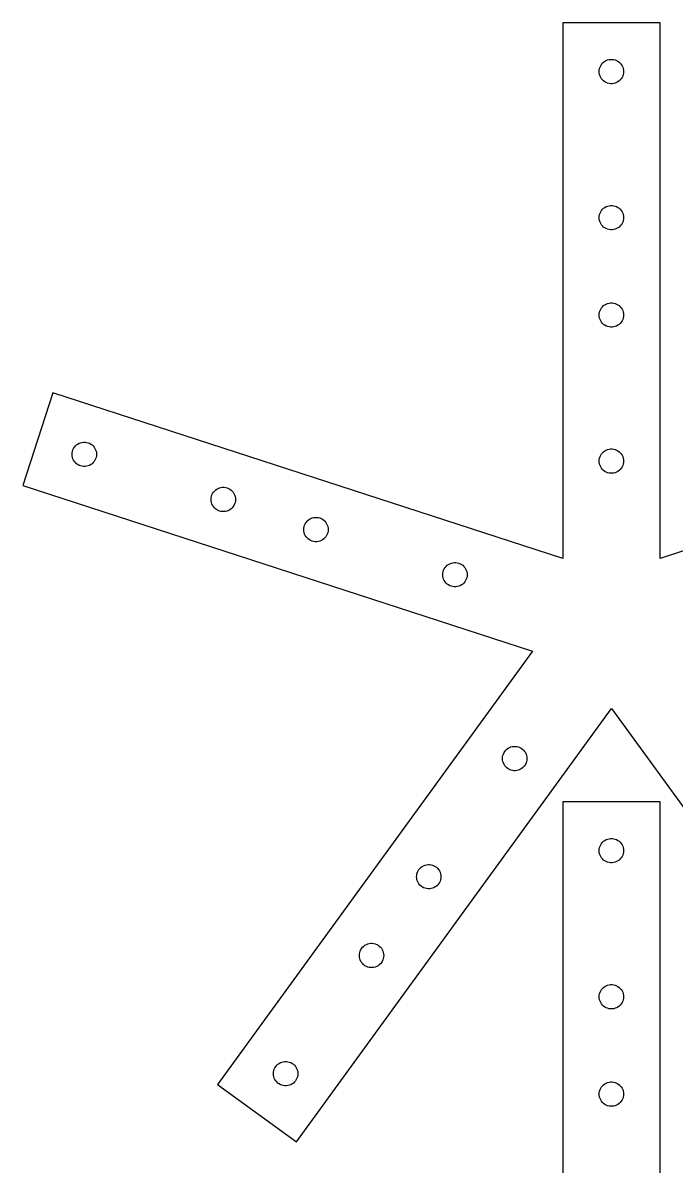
# Model space of a CAD drawing. Header units: metres. Extents: x 19 to 981, y 14 to 964.
# Drawn here: x 19.2 to 153.3, y 729 to 963.8 of the extents above; entities that cross this region are included whole.
import ezdxf

# ---------------------------------------------------------------- set-up
doc = ezdxf.new("R2010")
doc.units = ezdxf.units.M

msp = doc.modelspace()

# ---------------------------------------------------------------- linework, layer by layer
for p, q in [((150, 963.764), (130, 963.764)), ((130, 963.764), (130, 853.764)), ((150, 853.764), (150, 963.764)), ((138.178, 955.475), (138.406, 955.69)), ((138.406, 955.69), (138.66, 955.875)), ((138.66, 955.875), (138.936, 956.026)), ((138.936, 956.026), (139.227, 956.141)), ((139.227, 956.141), (139.532, 956.22)), ((139.532, 956.22), (139.843, 956.259)), ((139.843, 956.259), (140.157, 956.259)), ((140.157, 956.259), (140.468, 956.22)), ((140.468, 956.22), (140.773, 956.141)), ((140.773, 956.141), (141.064, 956.026)), ((141.064, 956.026), (141.34, 955.875)), ((141.34, 955.875), (141.594, 955.69)), ((141.594, 955.69), (141.822, 955.475)), ((137.5, 953.764), (137.52, 954.077)), ((137.52, 953.45), (137.5, 953.764)), ((137.52, 954.077), (137.579, 954.386)), ((137.579, 953.142), (137.52, 953.45)), ((137.579, 954.386), (137.676, 954.684)), ((137.676, 954.684), (137.809, 954.968)), ((137.809, 954.968), (137.977, 955.233)), ((137.977, 955.233), (138.178, 955.475)), ((141.822, 955.475), (142.023, 955.233)), ((142.023, 955.233), (142.191, 954.968)), ((142.191, 954.968), (142.324, 954.684)), ((142.324, 954.684), (142.421, 954.386)), ((142.421, 954.386), (142.48, 954.077)), ((142.48, 953.45), (142.421, 953.142)), ((142.48, 954.077), (142.5, 953.764)), ((142.5, 953.764), (142.48, 953.45)), ((137.676, 952.844), (137.579, 953.142)), ((137.809, 952.559), (137.676, 952.844)), ((137.977, 952.294), (137.809, 952.559)), ((138.178, 952.052), (137.977, 952.294)), ((138.406, 951.838), (138.178, 952.052)), ((138.66, 951.653), (138.406, 951.838)), ((138.936, 951.502), (138.66, 951.653)), ((139.227, 951.386), (138.936, 951.502)), ((139.532, 951.308), (139.227, 951.386)), ((139.843, 951.269), (139.532, 951.308)), ((140.157, 951.269), (139.843, 951.269)), ((140.468, 951.308), (140.157, 951.269)), ((140.773, 951.386), (140.468, 951.308)), ((141.064, 951.502), (140.773, 951.386)), ((141.34, 951.653), (141.064, 951.502)), ((141.594, 951.838), (141.34, 951.653)), ((141.822, 952.052), (141.594, 951.838)), ((142.023, 952.294), (141.822, 952.052)), ((142.191, 952.559), (142.023, 952.294)), ((142.324, 952.844), (142.191, 952.559)), ((142.421, 953.142), (142.324, 952.844)), ((137.809, 924.968), (137.977, 925.233)), ((137.977, 925.233), (138.178, 925.475)), ((138.178, 925.475), (138.406, 925.69)), ((138.406, 925.69), (138.66, 925.875)), ((138.66, 925.875), (138.936, 926.026)), ((138.936, 926.026), (139.227, 926.141)), ((139.227, 926.141), (139.532, 926.22)), ((139.532, 926.22), (139.843, 926.259)), ((139.843, 926.259), (140.157, 926.259)), ((140.157, 926.259), (140.468, 926.22)), ((140.468, 926.22), (140.773, 926.141)), ((140.773, 926.141), (141.064, 926.026)), ((141.064, 926.026), (141.34, 925.875)), ((141.34, 925.875), (141.594, 925.69)), ((141.594, 925.69), (141.822, 925.475)), ((141.822, 925.475), (142.023, 925.233)), ((142.023, 925.233), (142.191, 924.968)), ((137.5, 923.764), (137.52, 924.077)), ((137.52, 923.45), (137.5, 923.764)), ((137.52, 924.077), (137.579, 924.386)), ((137.579, 923.142), (137.52, 923.45)), ((137.579, 924.386), (137.676, 924.684)), ((137.676, 922.844), (137.579, 923.142)), ((137.676, 924.684), (137.809, 924.968)), ((137.809, 922.559), (137.676, 922.844)), ((142.191, 924.968), (142.324, 924.684)), ((142.324, 922.844), (142.191, 922.559)), ((142.324, 924.684), (142.421, 924.386)), ((142.421, 923.142), (142.324, 922.844)), ((142.421, 924.386), (142.48, 924.077)), ((142.48, 923.45), (142.421, 923.142)), ((142.48, 924.077), (142.5, 923.764)), ((142.5, 923.764), (142.48, 923.45)), ((137.977, 922.294), (137.809, 922.559)), ((138.178, 922.052), (137.977, 922.294)), ((138.406, 921.838), (138.178, 922.052)), ((138.66, 921.653), (138.406, 921.838)), ((138.936, 921.502), (138.66, 921.653)), ((139.227, 921.386), (138.936, 921.502)), ((139.532, 921.308), (139.227, 921.386)), ((139.843, 921.269), (139.532, 921.308)), ((140.157, 921.269), (139.843, 921.269)), ((140.468, 921.308), (140.157, 921.269)), ((140.773, 921.386), (140.468, 921.308)), ((141.064, 921.502), (140.773, 921.386)), ((141.34, 921.653), (141.064, 921.502)), ((141.594, 921.838), (141.34, 921.653)), ((141.822, 922.052), (141.594, 921.838)), ((142.023, 922.294), (141.822, 922.052)), ((142.191, 922.559), (142.023, 922.294)), ((137.5, 903.764), (137.52, 904.077)), ((137.52, 904.077), (137.579, 904.386)), ((137.579, 904.386), (137.676, 904.684)), ((137.676, 904.684), (137.809, 904.968)), ((137.809, 904.968), (137.977, 905.233)), ((137.977, 905.233), (138.178, 905.475)), ((138.178, 905.475), (138.406, 905.69)), ((138.406, 905.69), (138.66, 905.875)), ((138.66, 905.875), (138.936, 906.026)), ((138.936, 906.026), (139.227, 906.141)), ((139.227, 906.141), (139.532, 906.22)), ((139.532, 906.22), (139.843, 906.259)), ((139.843, 906.259), (140.157, 906.259)), ((140.157, 906.259), (140.468, 906.22)), ((140.468, 906.22), (140.773, 906.141)), ((140.773, 906.141), (141.064, 906.026)), ((141.064, 906.026), (141.34, 905.875)), ((141.34, 905.875), (141.594, 905.69)), ((141.594, 905.69), (141.822, 905.475)), ((141.822, 905.475), (142.023, 905.233)), ((142.023, 905.233), (142.191, 904.968)), ((142.191, 904.968), (142.324, 904.684)), ((142.324, 904.684), (142.421, 904.386)), ((142.421, 904.386), (142.48, 904.077)), ((142.48, 904.077), (142.5, 903.764)), ((137.52, 903.45), (137.5, 903.764)), ((137.579, 903.142), (137.52, 903.45)), ((137.676, 902.844), (137.579, 903.142)), ((137.809, 902.559), (137.676, 902.844)), ((137.977, 902.294), (137.809, 902.559)), ((138.178, 902.052), (137.977, 902.294)), ((138.406, 901.838), (138.178, 902.052)), ((138.66, 901.653), (138.406, 901.838)), ((138.936, 901.502), (138.66, 901.653)), ((141.34, 901.653), (141.064, 901.502)), ((141.594, 901.838), (141.34, 901.653)), ((141.822, 902.052), (141.594, 901.838)), ((142.023, 902.294), (141.822, 902.052)), ((142.191, 902.559), (142.023, 902.294)), ((142.324, 902.844), (142.191, 902.559)), ((142.421, 903.142), (142.324, 902.844)), ((142.48, 903.45), (142.421, 903.142)), ((142.5, 903.764), (142.48, 903.45)), ((139.227, 901.386), (138.936, 901.502)), ((139.532, 901.308), (139.227, 901.386)), ((139.843, 901.269), (139.532, 901.308)), ((140.157, 901.269), (139.843, 901.269)), ((140.468, 901.308), (140.157, 901.269)), ((140.773, 901.386), (140.468, 901.308)), ((141.064, 901.502), (140.773, 901.386)), ((25.3838, 887.756), (19.2035, 868.735)), ((130, 853.764), (25.3838, 887.756)), ((254.616, 887.756), (150, 853.764)), ((29.3239, 875.468), (29.3827, 875.777)), ((29.3827, 875.777), (29.4798, 876.075)), ((29.4798, 876.075), (29.6134, 876.359)), ((29.6134, 876.359), (29.7816, 876.624)), ((29.7816, 876.624), (29.9818, 876.866)), ((29.9818, 876.866), (30.2106, 877.081)), ((30.2106, 877.081), (30.4646, 877.266)), ((30.4646, 877.266), (30.7397, 877.417)), ((30.7397, 877.417), (31.0316, 877.533)), ((31.0316, 877.533), (31.3357, 877.611)), ((31.3357, 877.611), (31.6472, 877.65)), ((31.6472, 877.65), (31.9612, 877.65)), ((31.9612, 877.65), (32.2726, 877.611)), ((32.2726, 877.611), (32.5767, 877.533)), ((32.5767, 877.533), (32.8686, 877.417)), ((32.8686, 877.417), (33.1438, 877.266)), ((33.1438, 877.266), (33.3978, 877.081)), ((33.3978, 877.081), (33.6266, 876.866)), ((33.6266, 876.866), (33.8267, 876.624)), ((33.8267, 876.624), (33.995, 876.359)), ((33.995, 876.359), (34.1286, 876.075)), ((34.1286, 876.075), (34.2256, 875.777)), ((34.2256, 875.777), (34.2845, 875.468)), ((138.406, 875.69), (138.66, 875.875)), ((138.66, 875.875), (138.936, 876.026)), ((138.936, 876.026), (139.227, 876.141)), ((139.227, 876.141), (139.532, 876.22)), ((139.532, 876.22), (139.843, 876.259)), ((139.843, 876.259), (140.157, 876.259)), ((140.157, 876.259), (140.468, 876.22)), ((140.468, 876.22), (140.773, 876.141)), ((140.773, 876.141), (141.064, 876.026)), ((141.064, 876.026), (141.34, 875.875)), ((141.34, 875.875), (141.594, 875.69)), ((29.3042, 875.155), (29.3239, 875.468)), ((29.3239, 874.842), (29.3042, 875.155)), ((29.3827, 874.533), (29.3239, 874.842)), ((29.4798, 874.235), (29.3827, 874.533)), ((29.6134, 873.951), (29.4798, 874.235)), ((29.7816, 873.685), (29.6134, 873.951)), ((29.9818, 873.444), (29.7816, 873.685)), ((30.2106, 873.229), (29.9818, 873.444)), ((33.6266, 873.444), (33.3978, 873.229)), ((33.8267, 873.685), (33.6266, 873.444)), ((33.995, 873.951), (33.8267, 873.685)), ((34.1286, 874.235), (33.995, 873.951)), ((34.2257, 874.533), (34.1286, 874.235)), ((34.2845, 874.842), (34.2257, 874.533)), ((34.2845, 875.468), (34.3042, 875.155)), ((34.3042, 875.155), (34.2845, 874.842)), ((137.5, 873.764), (137.52, 874.077)), ((137.52, 873.45), (137.5, 873.764)), ((137.52, 874.077), (137.579, 874.386)), ((137.579, 873.142), (137.52, 873.45)), ((137.579, 874.386), (137.676, 874.684)), ((137.676, 874.684), (137.809, 874.968)), ((137.809, 874.968), (137.977, 875.233)), ((137.977, 875.233), (138.178, 875.475)), ((138.178, 875.475), (138.406, 875.69)), ((141.594, 875.69), (141.822, 875.475)), ((141.822, 875.475), (142.023, 875.233)), ((142.023, 875.233), (142.191, 874.968)), ((142.191, 874.968), (142.324, 874.684)), ((142.324, 874.684), (142.421, 874.386)), ((142.421, 874.386), (142.48, 874.077)), ((142.48, 873.45), (142.421, 873.142)), ((142.48, 874.077), (142.5, 873.764)), ((142.5, 873.764), (142.48, 873.45)), ((30.4646, 873.044), (30.2106, 873.229)), ((30.7397, 872.893), (30.4646, 873.044)), ((31.0316, 872.777), (30.7397, 872.893)), ((31.3357, 872.699), (31.0316, 872.777)), ((31.6472, 872.66), (31.3357, 872.699)), ((31.9612, 872.66), (31.6472, 872.66)), ((32.2726, 872.699), (31.9612, 872.66)), ((32.5767, 872.777), (32.2726, 872.699)), ((32.8686, 872.893), (32.5767, 872.777)), ((33.1438, 873.044), (32.8686, 872.893)), ((33.3978, 873.229), (33.1438, 873.044)), ((137.676, 872.844), (137.579, 873.142)), ((137.809, 872.559), (137.676, 872.844)), ((137.977, 872.294), (137.809, 872.559)), ((138.178, 872.052), (137.977, 872.294)), ((138.406, 871.838), (138.178, 872.052)), ((138.66, 871.653), (138.406, 871.838)), ((138.936, 871.502), (138.66, 871.653)), ((139.227, 871.386), (138.936, 871.502)), ((139.532, 871.308), (139.227, 871.386)), ((139.843, 871.269), (139.532, 871.308)), ((140.157, 871.269), (139.843, 871.269)), ((140.468, 871.308), (140.157, 871.269)), ((140.773, 871.386), (140.468, 871.308)), ((141.064, 871.502), (140.773, 871.386)), ((141.34, 871.653), (141.064, 871.502)), ((141.594, 871.838), (141.34, 871.653)), ((141.822, 872.052), (141.594, 871.838)), ((142.023, 872.294), (141.822, 872.052)), ((142.191, 872.559), (142.023, 872.294)), ((142.324, 872.844), (142.191, 872.559)), ((142.421, 873.142), (142.324, 872.844)), ((19.2035, 868.735), (123.82, 834.743)), ((57.8556, 866.198), (57.9144, 866.506)), ((57.9144, 866.506), (58.0114, 866.805)), ((58.0114, 866.805), (58.1451, 867.089)), ((58.1451, 867.089), (58.3134, 867.354)), ((58.3134, 867.354), (58.5135, 867.596)), ((58.5135, 867.596), (58.7423, 867.811)), ((58.7423, 867.811), (58.9963, 867.995)), ((58.9963, 867.995), (59.2714, 868.146)), ((59.2714, 868.146), (59.5633, 868.262)), ((59.5633, 868.262), (59.8674, 868.34)), ((59.8674, 868.34), (60.1789, 868.379)), ((60.1789, 868.379), (60.4929, 868.379)), ((60.4929, 868.379), (60.8043, 868.34)), ((60.8043, 868.34), (61.1084, 868.262)), ((61.1084, 868.262), (61.4003, 868.146)), ((61.4003, 868.146), (61.6754, 867.995)), ((61.6754, 867.995), (61.9294, 867.811)), ((61.9294, 867.811), (62.1583, 867.596)), ((62.1583, 867.596), (62.3584, 867.354)), ((62.3584, 867.354), (62.5267, 867.089)), ((62.5267, 867.089), (62.6603, 866.805)), ((62.6603, 866.805), (62.7574, 866.506)), ((62.7574, 866.506), (62.8162, 866.198)), ((57.8359, 865.884), (57.8556, 866.198)), ((57.8556, 865.571), (57.8359, 865.884)), ((57.9144, 865.263), (57.8556, 865.571)), ((58.0114, 864.964), (57.9144, 865.263)), ((58.1451, 864.68), (58.0114, 864.964)), ((58.3133, 864.415), (58.1451, 864.68)), ((58.5135, 864.173), (58.3133, 864.415)), ((58.7423, 863.958), (58.5135, 864.173)), ((62.1583, 864.173), (61.9295, 863.958)), ((62.3584, 864.415), (62.1583, 864.173)), ((62.5267, 864.68), (62.3584, 864.415)), ((62.6603, 864.964), (62.5267, 864.68)), ((62.7574, 865.263), (62.6603, 864.964)), ((62.8162, 865.571), (62.7574, 865.263)), ((62.8162, 866.198), (62.8359, 865.884)), ((62.8359, 865.884), (62.8162, 865.571)), ((58.9963, 863.774), (58.7423, 863.958)), ((59.2714, 863.622), (58.9963, 863.774)), ((59.5634, 863.507), (59.2714, 863.622)), ((59.8674, 863.429), (59.5634, 863.507)), ((60.1789, 863.389), (59.8674, 863.429)), ((60.4929, 863.389), (60.1789, 863.389)), ((60.8043, 863.429), (60.4929, 863.389)), ((61.1084, 863.507), (60.8043, 863.429)), ((61.4003, 863.622), (61.1084, 863.507)), ((61.6755, 863.774), (61.4003, 863.622)), ((61.9295, 863.958), (61.6755, 863.774)), ((77.7635, 861.63), (78.0175, 861.815)), ((78.0175, 861.815), (78.2926, 861.966)), ((78.2926, 861.966), (78.5845, 862.082)), ((78.5845, 862.082), (78.8886, 862.16)), ((78.8886, 862.16), (79.2, 862.199)), ((79.2, 862.199), (79.514, 862.199)), ((79.514, 862.199), (79.8255, 862.16)), ((79.8255, 862.16), (80.1296, 862.082)), ((80.1296, 862.082), (80.4215, 861.966)), ((80.4215, 861.966), (80.6966, 861.815)), ((80.6966, 861.815), (80.9506, 861.63)), ((76.857, 859.704), (76.8767, 860.017)), ((76.8767, 859.391), (76.857, 859.704)), ((76.8767, 860.017), (76.9356, 860.326)), ((76.9356, 859.082), (76.8767, 859.391)), ((76.9356, 860.326), (77.0326, 860.624)), ((77.0326, 860.624), (77.1662, 860.908)), ((77.1662, 860.908), (77.3345, 861.174)), ((77.3345, 861.174), (77.5346, 861.415)), ((77.5346, 861.415), (77.7635, 861.63)), ((80.9506, 861.63), (81.1794, 861.415)), ((81.1794, 861.415), (81.3796, 861.174)), ((81.3796, 861.174), (81.5478, 860.908)), ((81.5478, 860.908), (81.6815, 860.624)), ((81.6815, 860.624), (81.7785, 860.326)), ((81.7785, 860.326), (81.8373, 860.017)), ((81.8373, 859.391), (81.7785, 859.082)), ((81.8373, 860.017), (81.857, 859.704)), ((81.857, 859.704), (81.8373, 859.391)), ((77.0326, 858.784), (76.9356, 859.082)), ((77.1663, 858.5), (77.0326, 858.784)), ((77.3345, 858.235), (77.1663, 858.5)), ((77.5346, 857.993), (77.3345, 858.235)), ((77.7635, 857.778), (77.5346, 857.993)), ((78.0174, 857.593), (77.7635, 857.778)), ((78.2926, 857.442), (78.0174, 857.593)), ((78.5845, 857.326), (78.2926, 857.442)), ((78.8886, 857.248), (78.5845, 857.326)), ((79.2, 857.209), (78.8886, 857.248)), ((79.514, 857.209), (79.2, 857.209)), ((79.8255, 857.248), (79.514, 857.209)), ((80.1296, 857.326), (79.8255, 857.248)), ((80.4215, 857.442), (80.1296, 857.326)), ((80.6966, 857.593), (80.4215, 857.442)), ((80.9506, 857.778), (80.6966, 857.593)), ((81.1794, 857.993), (80.9506, 857.778)), ((81.3796, 858.235), (81.1794, 857.993)), ((81.5478, 858.5), (81.3796, 858.235)), ((81.6815, 858.784), (81.5478, 858.5)), ((81.7785, 859.082), (81.6815, 858.784)), ((106.066, 852.145), (106.295, 852.36)), ((106.295, 852.36), (106.549, 852.544)), ((106.549, 852.544), (106.824, 852.696)), ((106.824, 852.696), (107.116, 852.811)), ((107.116, 852.811), (107.42, 852.889)), ((107.42, 852.889), (107.732, 852.929)), ((107.732, 852.929), (108.046, 852.929)), ((108.046, 852.929), (108.357, 852.889)), ((108.357, 852.889), (108.661, 852.811)), ((108.661, 852.811), (108.953, 852.696)), ((108.953, 852.696), (109.228, 852.544)), ((109.228, 852.544), (109.482, 852.36)), ((109.482, 852.36), (109.711, 852.145)), ((105.389, 850.434), (105.408, 850.747)), ((105.408, 850.12), (105.389, 850.434)), ((105.408, 850.747), (105.467, 851.055)), ((105.467, 849.812), (105.408, 850.12)), ((105.467, 851.055), (105.564, 851.354)), ((105.564, 851.354), (105.698, 851.638)), ((105.698, 851.638), (105.866, 851.903)), ((105.866, 851.903), (106.066, 852.145)), ((109.711, 852.145), (109.911, 851.903)), ((109.911, 851.903), (110.079, 851.638)), ((110.079, 851.638), (110.213, 851.354)), ((110.213, 851.354), (110.31, 851.055)), ((110.31, 851.055), (110.369, 850.747)), ((110.369, 850.12), (110.31, 849.812)), ((110.369, 850.747), (110.389, 850.434)), ((110.389, 850.434), (110.369, 850.12)), ((105.564, 849.513), (105.467, 849.812)), ((105.698, 849.229), (105.564, 849.513)), ((105.866, 848.964), (105.698, 849.229)), ((106.066, 848.722), (105.866, 848.964)), ((106.295, 848.507), (106.066, 848.722)), ((106.549, 848.323), (106.295, 848.507)), ((106.824, 848.172), (106.549, 848.323)), ((107.116, 848.056), (106.824, 848.172)), ((107.42, 847.978), (107.116, 848.056)), ((107.732, 847.939), (107.42, 847.978)), ((108.046, 847.939), (107.732, 847.939)), ((108.357, 847.978), (108.046, 847.939)), ((108.661, 848.056), (108.357, 847.978)), ((108.953, 848.172), (108.661, 848.056)), ((109.228, 848.323), (108.953, 848.172)), ((109.482, 848.507), (109.228, 848.323)), ((109.711, 848.722), (109.482, 848.507)), ((109.911, 848.964), (109.711, 848.722)), ((110.079, 849.229), (109.911, 848.964)), ((110.213, 849.513), (110.079, 849.229)), ((110.31, 849.812), (110.213, 849.513)), ((123.82, 834.743), (59.1633, 745.751)), ((75.3436, 733.995), (140, 822.987)), ((140, 822.987), (204.656, 733.995)), ((118.561, 814.611), (118.815, 814.795)), ((118.815, 814.795), (119.09, 814.947)), ((119.09, 814.947), (119.382, 815.062)), ((119.382, 815.062), (119.686, 815.14)), ((119.686, 815.14), (119.997, 815.18)), ((119.997, 815.18), (120.311, 815.18)), ((120.311, 815.18), (120.623, 815.14)), ((120.623, 815.14), (120.927, 815.062)), ((120.927, 815.062), (121.219, 814.947)), ((121.219, 814.947), (121.494, 814.795)), ((121.494, 814.795), (121.748, 814.611)), ((117.654, 812.685), (117.674, 812.998)), ((117.674, 812.371), (117.654, 812.685)), ((117.674, 812.998), (117.733, 813.306)), ((117.733, 813.306), (117.83, 813.605)), ((117.83, 813.605), (117.963, 813.889)), ((117.963, 813.889), (118.132, 814.154)), ((118.132, 814.154), (118.332, 814.396)), ((118.332, 814.396), (118.561, 814.611)), ((121.748, 814.611), (121.977, 814.396)), ((121.977, 814.396), (122.177, 814.154)), ((122.177, 814.154), (122.345, 813.889)), ((122.345, 813.889), (122.479, 813.605)), ((122.479, 813.605), (122.576, 813.306)), ((122.576, 813.306), (122.634, 812.998)), ((122.634, 812.998), (122.654, 812.685)), ((122.654, 812.685), (122.634, 812.371)), ((117.733, 812.063), (117.674, 812.371)), ((117.83, 811.764), (117.733, 812.063)), ((117.963, 811.48), (117.83, 811.764)), ((118.132, 811.215), (117.963, 811.48)), ((118.332, 810.973), (118.132, 811.215)), ((118.561, 810.758), (118.332, 810.973)), ((118.815, 810.574), (118.561, 810.758)), ((119.09, 810.422), (118.815, 810.574)), ((119.382, 810.307), (119.09, 810.422)), ((119.686, 810.229), (119.382, 810.307)), ((119.997, 810.189), (119.686, 810.229)), ((120.311, 810.189), (119.997, 810.189)), ((120.623, 810.229), (120.311, 810.189)), ((120.927, 810.307), (120.623, 810.229)), ((121.219, 810.422), (120.927, 810.307)), ((121.494, 810.574), (121.219, 810.422)), ((121.748, 810.758), (121.494, 810.574)), ((121.977, 810.973), (121.748, 810.758)), ((122.177, 811.215), (121.977, 810.973)), ((122.345, 811.48), (122.177, 811.215)), ((122.479, 811.764), (122.345, 811.48)), ((122.576, 812.063), (122.479, 811.764)), ((122.634, 812.371), (122.576, 812.063)), ((150, 803.764), (130, 803.764)), ((130, 803.764), (130, 693.764)), ((150, 693.764), (150, 803.764)), ((138.66, 795.875), (138.936, 796.026)), ((138.936, 796.026), (139.227, 796.141)), ((139.227, 796.141), (139.532, 796.22)), ((139.532, 796.22), (139.843, 796.259)), ((139.843, 796.259), (140.157, 796.259)), ((140.157, 796.259), (140.468, 796.22)), ((140.468, 796.22), (140.773, 796.141)), ((140.773, 796.141), (141.064, 796.026)), ((141.064, 796.026), (141.34, 795.875)), ((137.5, 793.764), (137.52, 794.077)), ((137.52, 793.45), (137.5, 793.764)), ((137.52, 794.077), (137.579, 794.386)), ((137.579, 794.386), (137.676, 794.684)), ((137.676, 794.684), (137.809, 794.968)), ((137.809, 794.968), (137.977, 795.233)), ((137.977, 795.233), (138.178, 795.475)), ((138.178, 795.475), (138.406, 795.69)), ((138.406, 795.69), (138.66, 795.875)), ((141.34, 795.875), (141.594, 795.69)), ((141.594, 795.69), (141.822, 795.475)), ((141.822, 795.475), (142.023, 795.233)), ((142.023, 795.233), (142.191, 794.968)), ((142.191, 794.968), (142.324, 794.684)), ((142.324, 794.684), (142.421, 794.386)), ((142.421, 794.386), (142.48, 794.077)), ((142.48, 794.077), (142.5, 793.764)), ((142.5, 793.764), (142.48, 793.45)), ((137.579, 793.142), (137.52, 793.45)), ((137.676, 792.844), (137.579, 793.142)), ((137.809, 792.559), (137.676, 792.844)), ((137.977, 792.294), (137.809, 792.559)), ((138.178, 792.052), (137.977, 792.294)), ((138.406, 791.838), (138.178, 792.052)), ((138.66, 791.653), (138.406, 791.838)), ((138.936, 791.502), (138.66, 791.653)), ((139.227, 791.386), (138.936, 791.502)), ((139.532, 791.308), (139.227, 791.386)), ((139.843, 791.269), (139.532, 791.308)), ((140.157, 791.269), (139.843, 791.269)), ((140.468, 791.308), (140.157, 791.269)), ((140.773, 791.386), (140.468, 791.308)), ((141.064, 791.502), (140.773, 791.386)), ((141.34, 791.653), (141.064, 791.502)), ((141.594, 791.838), (141.34, 791.653)), ((141.822, 792.052), (141.594, 791.838)), ((142.023, 792.294), (141.822, 792.052)), ((142.191, 792.559), (142.023, 792.294)), ((142.324, 792.844), (142.191, 792.559)), ((142.421, 793.142), (142.324, 792.844)), ((142.48, 793.45), (142.421, 793.142)), ((100.04, 788.727), (100.099, 789.036)), ((100.099, 789.036), (100.196, 789.334)), ((100.196, 789.334), (100.33, 789.618)), ((100.33, 789.618), (100.498, 789.883)), ((100.498, 789.883), (100.698, 790.125)), ((100.698, 790.125), (100.927, 790.34)), ((100.927, 790.34), (101.181, 790.525)), ((101.181, 790.525), (101.456, 790.676)), ((101.456, 790.676), (101.748, 790.792)), ((101.748, 790.792), (102.052, 790.87)), ((102.052, 790.87), (102.364, 790.909)), ((102.364, 790.909), (102.678, 790.909)), ((102.678, 790.909), (102.989, 790.87)), ((102.989, 790.87), (103.293, 790.792)), ((103.293, 790.792), (103.585, 790.676)), ((103.585, 790.676), (103.86, 790.525)), ((103.86, 790.525), (104.114, 790.34)), ((104.114, 790.34), (104.343, 790.125)), ((104.343, 790.125), (104.543, 789.883)), ((104.543, 789.883), (104.711, 789.618)), ((104.711, 789.618), (104.845, 789.334)), ((104.845, 789.334), (104.942, 789.036)), ((104.942, 789.036), (105.001, 788.727)), ((100.021, 788.414), (100.04, 788.727)), ((100.04, 788.101), (100.021, 788.414)), ((100.099, 787.792), (100.04, 788.101)), ((100.196, 787.494), (100.099, 787.792)), ((100.33, 787.21), (100.196, 787.494)), ((100.498, 786.945), (100.33, 787.21)), ((100.698, 786.703), (100.498, 786.945)), ((100.927, 786.488), (100.698, 786.703)), ((104.343, 786.703), (104.114, 786.488)), ((104.543, 786.945), (104.343, 786.703)), ((104.711, 787.21), (104.543, 786.945)), ((104.845, 787.494), (104.711, 787.21)), ((104.942, 787.792), (104.845, 787.494)), ((105.001, 788.101), (104.942, 787.792)), ((105.001, 788.727), (105.021, 788.414)), ((105.021, 788.414), (105.001, 788.101)), ((101.181, 786.303), (100.927, 786.488)), ((101.456, 786.152), (101.181, 786.303)), ((101.748, 786.036), (101.456, 786.152)), ((102.052, 785.958), (101.748, 786.036)), ((102.364, 785.919), (102.052, 785.958)), ((102.678, 785.919), (102.364, 785.919)), ((102.989, 785.958), (102.678, 785.919)), ((103.293, 786.036), (102.989, 785.958)), ((103.585, 786.152), (103.293, 786.036)), ((103.86, 786.303), (103.585, 786.152)), ((104.114, 786.488), (103.86, 786.303)), ((88.2649, 772.234), (88.2846, 772.547)), ((88.2846, 772.547), (88.3434, 772.855)), ((88.3434, 772.855), (88.4404, 773.154)), ((88.4404, 773.154), (88.5741, 773.438)), ((88.5741, 773.438), (88.7423, 773.703)), ((88.7423, 773.703), (88.9424, 773.945)), ((88.9424, 773.945), (89.1713, 774.16)), ((89.1713, 774.16), (89.4253, 774.344)), ((89.4253, 774.344), (89.7004, 774.496)), ((89.7004, 774.496), (89.9923, 774.611)), ((89.9923, 774.611), (90.2964, 774.689)), ((90.2964, 774.689), (90.6079, 774.729)), ((90.6079, 774.729), (90.9219, 774.729)), ((90.9219, 774.729), (91.2333, 774.689)), ((91.2333, 774.689), (91.5374, 774.611)), ((91.5374, 774.611), (91.8293, 774.496)), ((91.8293, 774.496), (92.1044, 774.344)), ((92.1044, 774.344), (92.3584, 774.16)), ((92.3584, 774.16), (92.5873, 773.945)), ((92.5873, 773.945), (92.7874, 773.703)), ((92.7874, 773.703), (92.9556, 773.438)), ((92.9556, 773.438), (93.0893, 773.154)), ((93.0893, 773.154), (93.1863, 772.855)), ((93.1863, 772.855), (93.2452, 772.547)), ((93.2452, 772.547), (93.2649, 772.234)), ((88.2846, 771.92), (88.2649, 772.234)), ((88.3434, 771.612), (88.2846, 771.92)), ((88.4404, 771.313), (88.3434, 771.612)), ((88.5741, 771.029), (88.4404, 771.313)), ((88.7423, 770.764), (88.5741, 771.029)), ((88.9425, 770.522), (88.7423, 770.764)), ((89.1713, 770.307), (88.9425, 770.522)), ((89.4253, 770.123), (89.1713, 770.307)), ((89.7004, 769.972), (89.4253, 770.123)), ((92.1044, 770.123), (91.8293, 769.972)), ((92.3584, 770.307), (92.1044, 770.123)), ((92.5873, 770.522), (92.3584, 770.307)), ((92.7874, 770.764), (92.5873, 770.522)), ((92.9556, 771.029), (92.7874, 770.764)), ((93.0893, 771.313), (92.9556, 771.029)), ((93.1863, 771.612), (93.0893, 771.313)), ((93.2452, 771.92), (93.1863, 771.612)), ((93.2649, 772.234), (93.2452, 771.92)), ((89.9923, 769.856), (89.7004, 769.972)), ((90.2964, 769.778), (89.9923, 769.856)), ((90.6079, 769.739), (90.2964, 769.778)), ((90.9218, 769.739), (90.6079, 769.739)), ((91.2333, 769.778), (90.9218, 769.739)), ((91.5374, 769.856), (91.2333, 769.778)), ((91.8293, 769.972), (91.5374, 769.856)), ((137.977, 765.233), (138.178, 765.475)), ((138.178, 765.475), (138.406, 765.69)), ((138.406, 765.69), (138.66, 765.875)), ((138.66, 765.875), (138.936, 766.026)), ((138.936, 766.026), (139.227, 766.141)), ((139.227, 766.141), (139.532, 766.22)), ((139.532, 766.22), (139.843, 766.259)), ((139.843, 766.259), (140.157, 766.259)), ((140.157, 766.259), (140.468, 766.22)), ((140.468, 766.22), (140.773, 766.141)), ((140.773, 766.141), (141.064, 766.026)), ((141.064, 766.026), (141.34, 765.875)), ((141.34, 765.875), (141.594, 765.69)), ((141.594, 765.69), (141.822, 765.475)), ((141.822, 765.475), (142.023, 765.233)), ((137.5, 763.764), (137.52, 764.077)), ((137.52, 763.45), (137.5, 763.764)), ((137.52, 764.077), (137.579, 764.386)), ((137.579, 763.142), (137.52, 763.45)), ((137.579, 764.386), (137.676, 764.684)), ((137.676, 762.844), (137.579, 763.142)), ((137.676, 764.684), (137.809, 764.968)), ((137.809, 764.968), (137.977, 765.233)), ((142.023, 765.233), (142.191, 764.968)), ((142.191, 764.968), (142.324, 764.684)), ((142.324, 764.684), (142.421, 764.386)), ((142.421, 763.142), (142.324, 762.844)), ((142.421, 764.386), (142.48, 764.077)), ((142.48, 763.45), (142.421, 763.142)), ((142.48, 764.077), (142.5, 763.764)), ((142.5, 763.764), (142.48, 763.45)), ((137.809, 762.559), (137.676, 762.844)), ((137.977, 762.294), (137.809, 762.559)), ((138.178, 762.052), (137.977, 762.294)), ((138.406, 761.838), (138.178, 762.052)), ((138.66, 761.653), (138.406, 761.838)), ((138.936, 761.502), (138.66, 761.653)), ((139.227, 761.386), (138.936, 761.502)), ((139.532, 761.308), (139.227, 761.386)), ((139.843, 761.269), (139.532, 761.308)), ((140.157, 761.269), (139.843, 761.269)), ((140.468, 761.308), (140.157, 761.269)), ((140.773, 761.386), (140.468, 761.308)), ((141.064, 761.502), (140.773, 761.386)), ((141.34, 761.653), (141.064, 761.502)), ((141.594, 761.838), (141.34, 761.653)), ((141.822, 762.052), (141.594, 761.838)), ((142.023, 762.294), (141.822, 762.052)), ((142.191, 762.559), (142.023, 762.294)), ((142.324, 762.844), (142.191, 762.559)), ((70.8069, 748.883), (70.9406, 749.168)), ((70.9406, 749.168), (71.1088, 749.433)), ((71.1088, 749.433), (71.3089, 749.675)), ((71.3089, 749.675), (71.5378, 749.889)), ((71.5378, 749.889), (71.7917, 750.074)), ((71.7917, 750.074), (72.0669, 750.225)), ((72.0669, 750.225), (72.3588, 750.341)), ((72.3588, 750.341), (72.6629, 750.419)), ((72.6629, 750.419), (72.9743, 750.458)), ((72.9743, 750.458), (73.2883, 750.458)), ((73.2883, 750.458), (73.5998, 750.419)), ((73.5998, 750.419), (73.9039, 750.341)), ((73.9039, 750.341), (74.1958, 750.225)), ((74.1958, 750.225), (74.4709, 750.074)), ((74.4709, 750.074), (74.7249, 749.889)), ((74.7249, 749.889), (74.9537, 749.675)), ((74.9537, 749.675), (75.1539, 749.433)), ((75.1539, 749.433), (75.3221, 749.168)), ((75.3221, 749.168), (75.4557, 748.883)), ((70.6313, 747.963), (70.651, 748.276)), ((70.651, 747.65), (70.6313, 747.963)), ((70.651, 748.276), (70.7099, 748.585)), ((70.7099, 747.341), (70.651, 747.65)), ((70.7099, 748.585), (70.8069, 748.883)), ((70.8069, 747.043), (70.7099, 747.341)), ((70.9406, 746.759), (70.8069, 747.043)), ((71.1088, 746.494), (70.9406, 746.759)), ((75.3221, 746.759), (75.1539, 746.494)), ((75.4557, 747.043), (75.3221, 746.759)), ((75.4557, 748.883), (75.5528, 748.585)), ((75.5528, 747.341), (75.4557, 747.043)), ((75.5528, 748.585), (75.6116, 748.276)), ((75.6116, 747.65), (75.5528, 747.341)), ((75.6116, 748.276), (75.6313, 747.963)), ((75.6313, 747.963), (75.6116, 747.65)), ((59.1633, 745.751), (75.3436, 733.995)), ((71.3089, 746.252), (71.1088, 746.494)), ((71.5378, 746.037), (71.3089, 746.252)), ((71.7917, 745.852), (71.5378, 746.037)), ((72.0669, 745.701), (71.7917, 745.852)), ((72.3588, 745.586), (72.0669, 745.701)), ((72.6629, 745.507), (72.3588, 745.586)), ((72.9743, 745.468), (72.6629, 745.507)), ((73.2883, 745.468), (72.9743, 745.468)), ((73.5998, 745.507), (73.2883, 745.468)), ((73.9039, 745.586), (73.5998, 745.507)), ((74.1958, 745.701), (73.9039, 745.586)), ((74.4709, 745.852), (74.1958, 745.701)), ((74.7249, 746.037), (74.4709, 745.852)), ((74.9537, 746.252), (74.7249, 746.037)), ((75.1539, 746.494), (74.9537, 746.252)), ((137.52, 744.077), (137.579, 744.386)), ((137.579, 744.386), (137.676, 744.684)), ((137.676, 744.684), (137.809, 744.968)), ((137.809, 744.968), (137.977, 745.233)), ((137.977, 745.233), (138.178, 745.475)), ((138.178, 745.475), (138.406, 745.69)), ((138.406, 745.69), (138.66, 745.875)), ((138.66, 745.875), (138.936, 746.026)), ((138.936, 746.026), (139.227, 746.141)), ((139.227, 746.141), (139.532, 746.22)), ((139.532, 746.22), (139.843, 746.259)), ((139.843, 746.259), (140.157, 746.259)), ((140.157, 746.259), (140.468, 746.22)), ((140.468, 746.22), (140.773, 746.141)), ((140.773, 746.141), (141.064, 746.026)), ((141.064, 746.026), (141.34, 745.875)), ((141.34, 745.875), (141.594, 745.69)), ((141.594, 745.69), (141.822, 745.475)), ((141.822, 745.475), (142.023, 745.233)), ((142.023, 745.233), (142.191, 744.968)), ((142.191, 744.968), (142.324, 744.684)), ((142.324, 744.684), (142.421, 744.386)), ((142.421, 744.386), (142.48, 744.077)), ((137.5, 743.764), (137.52, 744.077)), ((137.52, 743.45), (137.5, 743.764)), ((137.579, 743.142), (137.52, 743.45)), ((137.676, 742.844), (137.579, 743.142)), ((137.809, 742.559), (137.676, 742.844)), ((137.977, 742.294), (137.809, 742.559)), ((138.178, 742.052), (137.977, 742.294)), ((138.406, 741.838), (138.178, 742.052)), ((141.822, 742.052), (141.594, 741.838)), ((142.023, 742.294), (141.822, 742.052)), ((142.191, 742.559), (142.023, 742.294)), ((142.324, 742.844), (142.191, 742.559)), ((142.421, 743.142), (142.324, 742.844)), ((142.48, 743.45), (142.421, 743.142)), ((142.48, 744.077), (142.5, 743.764)), ((142.5, 743.764), (142.48, 743.45)), ((138.66, 741.653), (138.406, 741.838)), ((138.936, 741.502), (138.66, 741.653)), ((139.227, 741.386), (138.936, 741.502)), ((139.532, 741.308), (139.227, 741.386)), ((139.843, 741.269), (139.532, 741.308)), ((140.157, 741.269), (139.843, 741.269)), ((140.468, 741.308), (140.157, 741.269)), ((140.773, 741.386), (140.468, 741.308)), ((141.064, 741.502), (140.773, 741.386)), ((141.34, 741.653), (141.064, 741.502)), ((141.594, 741.838), (141.34, 741.653))]:
    msp.add_line(p, q)

doc.saveas('drawing.dxf')
